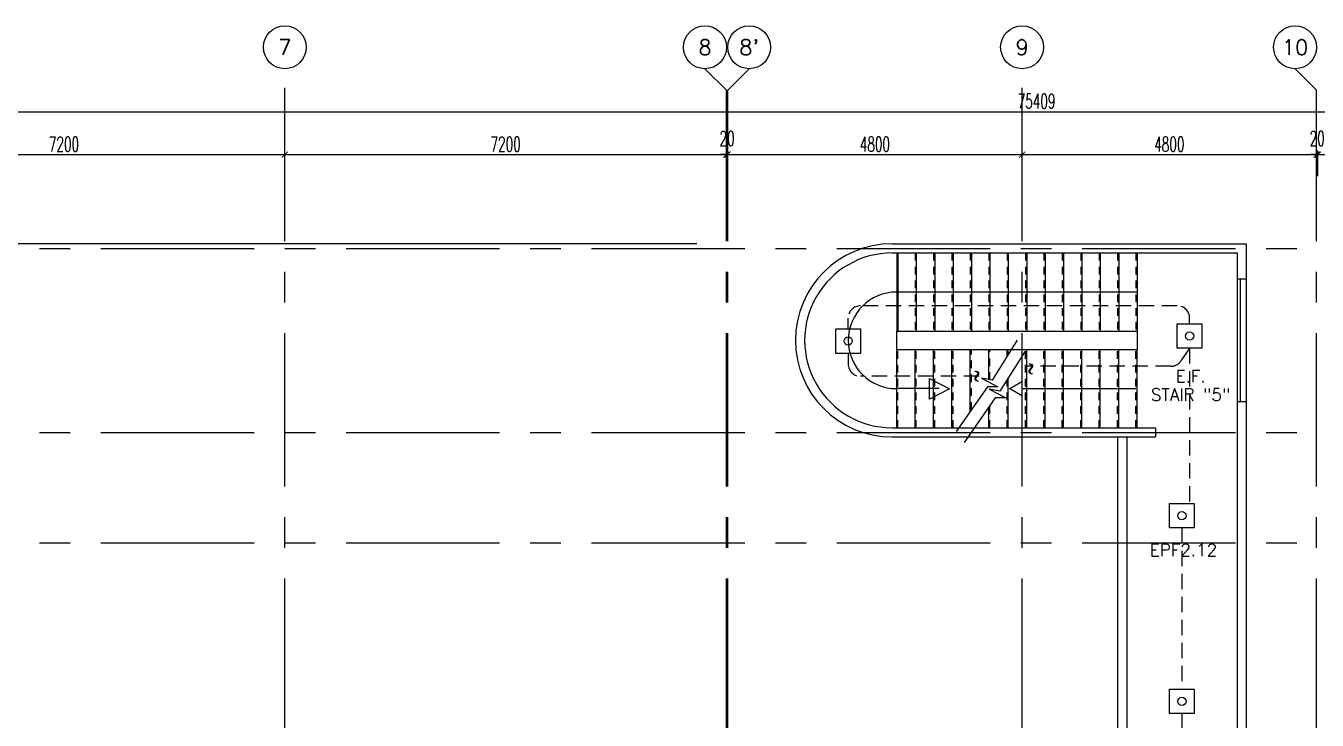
# Model space of a CAD drawing. Extents: x -0.3 to 91.9, y -1.1 to 78.4.
# Drawn here: x 31.13 to 52.18, y 67.08 to 78.4 of the extents above; entities that cross this region are included whole.
import ezdxf
from ezdxf.enums import TextEntityAlignment as Align

# ---------------------------------------------------------------- set-up
doc = ezdxf.new("R2010")
doc.units = 0
doc.header["$MEASUREMENT"] = 0
doc.header["$PDMODE"] = 34
for name, pattern in [('CENTERX2', [4, 2.5, -0.5, 0.5, -0.5]), ('HIDDEN', [0.375, 0.25, -0.125]), ('HIDDEN2', [0.1875, 0.125, -0.0625])]:
    doc.linetypes.add(name, pattern=pattern)
doc.layers.get('0').update_dxf_attribs({"linetype": 'CONTINUOUS'})
doc.layers.get('DEFPOINTS').update_dxf_attribs({"linetype": 'CONTINUOUS'})
for name, color, linetype in [('AX-CR', 11, 'CONTINUOUS'), ('AX-DIM', 11, 'CONTINUOUS'), ('AX-TXT', 2, 'CONTINUOUS'), ('AXES', 11, 'CENTERX2'), ('E-HLINE', 4, 'HIDDEN'), ('E-LITE', 4, 'CONTINUOUS'), ('E-TEXT', 4, 'CONTINUOUS'), ('RM-NAME', 11, 'CONTINUOUS'), ('ROOF', 7, 'CONTINUOUS'), ('STR', 7, 'CONTINUOUS'), ('WALL', 11, 'CONTINUOUS'), ('WIN', 7, 'CONTINUOUS')]:
    doc.layers.add(name, color=color, linetype=linetype)
doc.styles.add('ROMANS', font='ROMANS.shx', dxfattribs={"width": 0.6})
doc.dimstyles.new('STANDARD in', dxfattribs={"dimtxt": 0.24, "dimasz": 0.1, "dimexe": 0.07, "dimexo": 0.05, "dimgap": 0.05, "dimtad": 1, "dimdec": 0, "dimlfac": 1000, "dimzin": 0, "dimdsep": 46, "dimtxsty": 'ROMANS', "dimblk": 'ARCHTICK', "dimcen": 0.05, "dimdle": 0.05, "dimclrd": 7, "dimclre": 7, "dimclrt": 2, "dimadec": 0, "dimazin": 0, "dimtfac": 1, "dimtdec": 0, "dimtmove": 2, "dimatfit": 3, "dimldrblk": 'ARCHTICK', "dimfxl": 0, "dimtolj": 1, "dimtzin": 0, "dimarcsym": 0})

# ---------------------------------------------------------------- blocks, each defined once
blk = doc.blocks.new('_ARCHTICK')
at = {"color": 0, "linetype": 'ByBlock', "const_width": 0.15}
blk.add_lwpolyline([(-0.5, -0.5), (0.5, 0.5)], dxfattribs=at)
blk = doc.blocks.new('*D185')
at = {"layer": 'AX-DIM', "color": 7, "lineweight": -2, "ltscale": 0.3}
for p, q in [((9.9, 76.648), (9.9, 77.068)), ((85.309, 71.455), (85.309, 77.068)), ((9.85, 76.998), (85.359, 76.998))]:
    blk.add_line(p, q, dxfattribs=at)
at = {"layer": 'DEFPOINTS', "color": 0, "ltscale": 0.3}
for p in [(85.309, 76.998), (9.9, 76.598), (85.309, 71.405)]:
    blk.add_point(p, dxfattribs=at)
at = {"layer": 'AX-DIM', "color": 7, "lineweight": -2, "ltscale": 0.3, "xscale": 0.1, "yscale": 0.1, "zscale": 0.1, "rotation": 180}
blk.add_blockref('_ARCHTICK', (9.9, 76.998), dxfattribs=at)
at = {"layer": 'AX-DIM', "color": 7, "lineweight": -2, "ltscale": 0.3, "xscale": 0.1, "yscale": 0.1, "zscale": 0.1}
blk.add_blockref('_ARCHTICK', (85.309, 76.998), dxfattribs=at)
at = {"layer": 'AX-DIM', "color": 2, "ltscale": 0.3, "insert": (47.605, 77.168), "char_height": 0.24, "attachment_point": 5, "style": 'ROMANS'}
blk.add_mtext('\\A1;75409', dxfattribs=at)
blk = doc.blocks.new('AXU')
at = {"layer": 'AX-CR'}
blk.add_circle((0, 350), 350, dxfattribs=at)
at = {"layer": 'AX-TXT', "style": 'ROMANS'}
blk.add_attdef('AX', text='', height=250, dxfattribs=at).set_placement((0, 350), align=Align.MIDDLE)
blk = doc.blocks.new('*D150')
at = {"layer": 'AX-DIM', "color": 7, "lineweight": -2, "ltscale": 0.3}
for p, q in [((28.1, 76.298), (35.4, 76.298)), ((28.15, 75.948), (28.15, 76.368)), ((35.35, 75.948), (35.35, 76.368))]:
    blk.add_line(p, q, dxfattribs=at)
at = {"layer": 'DEFPOINTS', "color": 0, "ltscale": 0.3}
for p in [(35.35, 76.298), (28.15, 75.898), (35.35, 75.898)]:
    blk.add_point(p, dxfattribs=at)
at = {"layer": 'AX-DIM', "color": 7, "lineweight": -2, "ltscale": 0.3, "xscale": 0.1, "yscale": 0.1, "zscale": 0.1, "rotation": 180}
blk.add_blockref('_ARCHTICK', (28.15, 76.298), dxfattribs=at)
at = {"layer": 'AX-DIM', "color": 7, "lineweight": -2, "ltscale": 0.3, "xscale": 0.1, "yscale": 0.1, "zscale": 0.1}
blk.add_blockref('_ARCHTICK', (35.35, 76.298), dxfattribs=at)
at = {"layer": 'AX-DIM', "color": 2, "ltscale": 0.3, "insert": (31.75, 76.468), "char_height": 0.24, "attachment_point": 5, "style": 'ROMANS'}
blk.add_mtext('\\A1;7200', dxfattribs=at)
blk = doc.blocks.new('*D151')
at = {"layer": 'AX-DIM', "color": 7, "lineweight": -2, "ltscale": 0.3}
for p, q in [((35.3, 76.298), (42.6, 76.298)), ((35.35, 75.948), (35.35, 76.368)), ((42.55, 75.948), (42.55, 76.368))]:
    blk.add_line(p, q, dxfattribs=at)
at = {"layer": 'DEFPOINTS', "color": 0, "ltscale": 0.3}
for p in [(42.55, 76.298), (35.35, 75.898), (42.55, 75.898)]:
    blk.add_point(p, dxfattribs=at)
at = {"layer": 'AX-DIM', "color": 7, "lineweight": -2, "ltscale": 0.3, "xscale": 0.1, "yscale": 0.1, "zscale": 0.1, "rotation": 180}
blk.add_blockref('_ARCHTICK', (35.35, 76.298), dxfattribs=at)
at = {"layer": 'AX-DIM', "color": 7, "lineweight": -2, "ltscale": 0.3, "xscale": 0.1, "yscale": 0.1, "zscale": 0.1}
blk.add_blockref('_ARCHTICK', (42.55, 76.298), dxfattribs=at)
at = {"layer": 'AX-DIM', "color": 2, "ltscale": 0.3, "insert": (38.95, 76.468), "char_height": 0.24, "attachment_point": 5, "style": 'ROMANS'}
blk.add_mtext('\\A1;7200', dxfattribs=at)
blk = doc.blocks.new('*D152')
at = {"layer": 'AX-DIM', "color": 7, "lineweight": -2, "ltscale": 0.3}
for p, q in [((42.55, 76.298), (42.45, 76.298)), ((42.55, 75.948), (42.55, 76.368)), ((42.55, 76.298), (42.57, 76.298)), ((42.57, 75.948), (42.57, 76.368)), ((42.57, 76.298), (42.67, 76.298))]:
    blk.add_line(p, q, dxfattribs=at)
at = {"layer": 'DEFPOINTS', "color": 0, "ltscale": 0.3}
for p in [(42.57, 76.298), (42.55, 75.898), (42.57, 75.898)]:
    blk.add_point(p, dxfattribs=at)
at = {"layer": 'AX-DIM', "color": 7, "lineweight": -2, "ltscale": 0.3, "xscale": 0.1, "yscale": 0.1, "zscale": 0.1}
blk.add_blockref('_ARCHTICK', (42.55, 76.298), dxfattribs=at)
at = {"layer": 'AX-DIM', "color": 7, "lineweight": -2, "ltscale": 0.3, "xscale": 0.1, "yscale": 0.1, "zscale": 0.1, "rotation": 180}
blk.add_blockref('_ARCHTICK', (42.57, 76.298), dxfattribs=at)
at = {"layer": 'AX-DIM', "color": 2, "ltscale": 0.3, "insert": (42.56, 76.563), "char_height": 0.24, "attachment_point": 5, "style": 'ROMANS'}
blk.add_mtext('\\A1;20', dxfattribs=at)
blk = doc.blocks.new('*D153')
at = {"layer": 'AX-DIM', "color": 7, "lineweight": -2, "ltscale": 0.3}
for p, q in [((42.52, 76.298), (47.42, 76.298)), ((42.57, 75.948), (42.57, 76.368)), ((47.37, 75.948), (47.37, 76.368))]:
    blk.add_line(p, q, dxfattribs=at)
at = {"layer": 'DEFPOINTS', "color": 0, "ltscale": 0.3}
for p in [(47.37, 76.298), (42.57, 75.898), (47.37, 75.898)]:
    blk.add_point(p, dxfattribs=at)
at = {"layer": 'AX-DIM', "color": 7, "lineweight": -2, "ltscale": 0.3, "xscale": 0.1, "yscale": 0.1, "zscale": 0.1, "rotation": 180}
blk.add_blockref('_ARCHTICK', (42.57, 76.298), dxfattribs=at)
at = {"layer": 'AX-DIM', "color": 7, "lineweight": -2, "ltscale": 0.3, "xscale": 0.1, "yscale": 0.1, "zscale": 0.1}
blk.add_blockref('_ARCHTICK', (47.37, 76.298), dxfattribs=at)
at = {"layer": 'AX-DIM', "color": 2, "ltscale": 0.3, "insert": (44.97, 76.468), "char_height": 0.24, "attachment_point": 5, "style": 'ROMANS'}
blk.add_mtext('\\A1;4800', dxfattribs=at)
blk = doc.blocks.new('*D154')
at = {"layer": 'AX-DIM', "color": 7, "lineweight": -2, "ltscale": 0.3}
for p, q in [((47.32, 76.298), (52.22, 76.298)), ((47.37, 75.948), (47.37, 76.368)), ((52.17, 75.948), (52.17, 76.368))]:
    blk.add_line(p, q, dxfattribs=at)
at = {"layer": 'DEFPOINTS', "color": 0, "ltscale": 0.3}
for p in [(52.17, 76.298), (47.37, 75.898), (52.17, 75.898)]:
    blk.add_point(p, dxfattribs=at)
at = {"layer": 'AX-DIM', "color": 7, "lineweight": -2, "ltscale": 0.3, "xscale": 0.1, "yscale": 0.1, "zscale": 0.1, "rotation": 180}
blk.add_blockref('_ARCHTICK', (47.37, 76.298), dxfattribs=at)
at = {"layer": 'AX-DIM', "color": 7, "lineweight": -2, "ltscale": 0.3, "xscale": 0.1, "yscale": 0.1, "zscale": 0.1}
blk.add_blockref('_ARCHTICK', (52.17, 76.298), dxfattribs=at)
at = {"layer": 'AX-DIM', "color": 2, "ltscale": 0.3, "insert": (49.77, 76.468), "char_height": 0.24, "attachment_point": 5, "style": 'ROMANS'}
blk.add_mtext('\\A1;4800', dxfattribs=at)
blk = doc.blocks.new('*D155')
at = {"layer": 'AX-DIM', "color": 7, "lineweight": -2, "ltscale": 0.3}
for p, q in [((52.17, 76.298), (52.07, 76.298)), ((52.17, 75.948), (52.17, 76.368)), ((52.17, 76.298), (52.19, 76.298)), ((52.19, 75.948), (52.19, 76.368)), ((52.19, 76.298), (52.29, 76.298))]:
    blk.add_line(p, q, dxfattribs=at)
at = {"layer": 'DEFPOINTS', "color": 0, "ltscale": 0.3}
for p in [(52.19, 76.298), (52.17, 75.898), (52.19, 75.898)]:
    blk.add_point(p, dxfattribs=at)
at = {"layer": 'AX-DIM', "color": 7, "lineweight": -2, "ltscale": 0.3, "xscale": 0.1, "yscale": 0.1, "zscale": 0.1}
blk.add_blockref('_ARCHTICK', (52.17, 76.298), dxfattribs=at)
at = {"layer": 'AX-DIM', "color": 7, "lineweight": -2, "ltscale": 0.3, "xscale": 0.1, "yscale": 0.1, "zscale": 0.1, "rotation": 180}
blk.add_blockref('_ARCHTICK', (52.19, 76.298), dxfattribs=at)
at = {"layer": 'AX-DIM', "color": 2, "ltscale": 0.3, "insert": (52.18, 76.563), "char_height": 0.24, "attachment_point": 5, "style": 'ROMANS'}
blk.add_mtext('\\A1;20', dxfattribs=at)
blk = doc.blocks.new('*D156')
at = {"layer": 'AX-DIM', "color": 7, "lineweight": -2, "ltscale": 0.3}
for p, q in [((52.14, 76.298), (59.44, 76.298)), ((52.19, 75.948), (52.19, 76.368)), ((59.39, 75.948), (59.39, 76.368))]:
    blk.add_line(p, q, dxfattribs=at)
at = {"layer": 'DEFPOINTS', "color": 0, "ltscale": 0.3}
for p in [(59.39, 76.298), (52.19, 75.898), (59.39, 75.898)]:
    blk.add_point(p, dxfattribs=at)
at = {"layer": 'AX-DIM', "color": 7, "lineweight": -2, "ltscale": 0.3, "xscale": 0.1, "yscale": 0.1, "zscale": 0.1, "rotation": 180}
blk.add_blockref('_ARCHTICK', (52.19, 76.298), dxfattribs=at)
at = {"layer": 'AX-DIM', "color": 7, "lineweight": -2, "ltscale": 0.3, "xscale": 0.1, "yscale": 0.1, "zscale": 0.1}
blk.add_blockref('_ARCHTICK', (59.39, 76.298), dxfattribs=at)
at = {"layer": 'AX-DIM', "color": 2, "ltscale": 0.3, "insert": (55.79, 76.468), "char_height": 0.24, "attachment_point": 5, "style": 'ROMANS'}
blk.add_mtext('\\A1;7200', dxfattribs=at)
blk = doc.blocks.new('*D181')
at = {"layer": 'AX-DIM', "color": 7, "lineweight": -2, "ltscale": 0.3}
for p, q in [((42.065, 74.845), (1.613, 74.845)), ((1.683, 64.77), (1.683, 74.895)), ((2.333, 64.82), (1.613, 64.82))]:
    blk.add_line(p, q, dxfattribs=at)
at = {"layer": 'DEFPOINTS', "color": 0, "ltscale": 0.3}
for p in [(1.683, 74.845), (42.115, 74.845), (2.383, 64.82)]:
    blk.add_point(p, dxfattribs=at)
at = {"layer": 'AX-DIM', "color": 7, "lineweight": -2, "ltscale": 0.3, "xscale": 0.1, "yscale": 0.1, "zscale": 0.1}
for p, rotation in [((1.683, 74.845), 90), ((1.683, 64.82), 270)]:
    blk.add_blockref('_ARCHTICK', p, dxfattribs=dict(at, rotation=rotation))
at = {"layer": 'AX-DIM', "color": 2, "ltscale": 0.3, "insert": (1.513, 69.832), "char_height": 0.24, "attachment_point": 5, "rotation": 90, "style": 'ROMANS'}
blk.add_mtext('\\A1;10025', dxfattribs=at)

msp = doc.modelspace()

# ---------------------------------------------------------------- linework, layer by layer
for p, q in [((47.2907, 73.274), (46.8816, 72.6187)), ((47.4175, 73.0957), (47.0084, 72.4405)), ((46.8816, 72.6187), (46.7062, 72.6538)), ((46.7062, 72.6538), (46.9751, 72.5134)), ((46.8048, 72.5134), (46.2971, 71.7821)), ((46.9751, 72.5134), (46.8048, 72.5134)), ((47.0084, 72.4405), (46.833, 72.4756)), ((46.833, 72.4756), (47.1019, 72.3352)), ((46.9316, 72.3352), (46.4238, 71.6038)), ((47.1019, 72.3352), (46.9316, 72.3352))]:
    msp.add_line(p, q)
at = {"layer": 'AXES'}
for p, q in [((35.35, -1.1143), (35.35, 77.6984)), ((42.55, 77.3484), (42.2, 77.6984)), ((42.57, 77.3484), (42.92, 77.6984)), ((47.37, -1.1143), (47.37, 77.6984)), ((52.17, 77.3484), (51.82, 77.6984)), ((42.55, -1.1143), (42.55, 77.3484)), ((42.57, -1.1143), (42.57, 77.3484)), ((52.17, -1.1143), (52.17, 77.3484)), ((0.35, 74.77), (68.39, 74.77)), ((0.35, 71.77), (68.39, 71.77)), ((0.35, 69.97), (68.39, 69.97))]:
    msp.add_line(p, q, dxfattribs=at)
at = {"layer": 'E-HLINE', "color": 4}
for p, q in [((49.9, 73.8333), (44.7349, 73.8333)), ((44.5349, 73.4584), (44.5349, 73.6333)), ((50.1, 73.5401), (50.1, 73.6333)), ((44.5349, 73.0584), (44.5349, 72.8836)), ((50.1, 73.1401), (49.9595, 72.9342)), ((50.1, 73.1401), (50.1, 70.6114)), ((49.7943, 72.8469), (47.4448, 72.8469)), ((46.672, 72.6836), (44.7349, 72.6836)), ((49.975, 70.2114), (49.975, 67.5844)), ((49.975, 67.1844), (49.975, 64.5575))]:
    msp.add_line(p, q, dxfattribs=at)
for centre, start, end in [((44.7349, 73.6333), 90, 180), ((49.9, 73.6333), 0, 90), ((44.7349, 72.8836), 180, 270), ((49.7943, 73.0469), 270, 325.69865)]:
    msp.add_arc(centre, 0.2, start, end, dxfattribs=at)
at = {"layer": 'E-LITE'}
for points in [[(49.9, 73.5401), (50.3, 73.5401), (50.3, 73.1401), (49.9, 73.1401)], [(44.3349, 73.4584), (44.7349, 73.4584), (44.7349, 73.0584), (44.3349, 73.0584)], [(46.1836, 72.4799), (46.1836, 72.4799), (45.8623, 72.3098), (45.8623, 72.65)], [(49.775, 70.6114), (50.175, 70.6114), (50.175, 70.2114), (49.775, 70.2114)], [(49.775, 67.5844), (50.175, 67.5844), (50.175, 67.1844), (49.775, 67.1844)]]:
    msp.add_lwpolyline(points, close=True, dxfattribs=at)
for centre in [(44.5349, 73.2584), (50.1, 73.3401), (49.975, 70.4114), (49.975, 67.3844)]:
    msp.add_circle(centre, 0.0667, dxfattribs=at)
at = {"layer": 'ROOF'}
for p, q in [((50.875, 72.27), (50.875, 57.02)), ((48.925, 71.695), (48.925, 57.02)), ((49.075, 71.695), (49.075, 57.02)), ((51.025, 71.695), (51.025, 57.02))]:
    msp.add_line(p, q, dxfattribs=at)
at = {"layer": 'STR', "linetype": 'HIDDEN2'}
for p, q in [((45.3248, 74.695), (45.3248, 73.42)), ((45.3448, 74.695), (45.3448, 73.42)), ((45.6248, 74.695), (45.6248, 73.42)), ((45.9248, 74.695), (45.9248, 73.42)), ((46.2248, 74.695), (46.2248, 73.42)), ((46.5248, 74.695), (46.5248, 73.42)), ((46.8248, 74.695), (46.8248, 73.42)), ((47.1248, 74.695), (47.1248, 73.42)), ((47.4248, 74.695), (47.4248, 73.42)), ((47.7248, 74.695), (47.7248, 73.42)), ((48.0248, 74.695), (48.0248, 73.42)), ((48.3248, 74.695), (48.3248, 73.42)), ((48.6248, 74.695), (48.6248, 73.42)), ((48.9248, 74.695), (48.9248, 73.42)), ((49.2248, 74.695), (49.2248, 73.42)), ((45.3448, 71.845), (45.3448, 73.12)), ((45.6448, 71.845), (45.6448, 73.12)), ((45.9448, 71.845), (45.9448, 73.12)), ((46.2448, 71.845), (46.2448, 73.12)), ((46.5448, 72.1389), (46.5448, 73.12)), ((46.8448, 72.6261), (46.8448, 73.12)), ((47.1248, 73.0082), (47.1248, 73.12)), ((47.1448, 73.0403), (47.1448, 73.12)), ((47.4248, 71.845), (47.4248, 73.12)), ((47.7248, 71.845), (47.7248, 73.12)), ((48.0248, 71.845), (48.0248, 73.12)), ((48.3248, 71.845), (48.3248, 73.12)), ((48.6248, 71.845), (48.6248, 73.12)), ((48.9248, 71.845), (48.9248, 73.12)), ((49.2248, 71.845), (49.2248, 73.12)), ((47.1248, 71.845), (47.1248, 72.6269)), ((46.8448, 71.845), (46.8448, 72.2102))]:
    msp.add_line(p, q, dxfattribs=at)
at = {"layer": 'STR'}
for p, q in [((45.3248, 74.695), (45.3248, 73.42)), ((45.3448, 74.695), (45.3448, 73.42)), ((45.6448, 74.695), (45.6448, 73.42)), ((45.9448, 74.695), (45.9448, 73.42)), ((46.2448, 74.695), (46.2448, 73.42)), ((46.5448, 74.695), (46.5448, 73.42)), ((46.8448, 74.695), (46.8448, 73.42)), ((47.1448, 74.695), (47.1448, 73.42)), ((47.4448, 74.695), (47.4448, 73.42)), ((47.7448, 74.695), (47.7448, 73.42)), ((48.0448, 74.695), (48.0448, 73.42)), ((48.3448, 74.695), (48.3448, 73.42)), ((48.6448, 74.695), (48.6448, 73.42)), ((48.9448, 74.695), (48.9448, 73.42)), ((49.2448, 74.695), (49.2448, 73.42)), ((49.2448, 74.0575), (45.3224, 74.0575)), ((45.3248, 71.845), (45.3248, 73.12)), ((45.6248, 71.845), (45.6248, 73.12)), ((45.9248, 71.845), (45.9248, 73.12)), ((46.2248, 71.845), (46.2248, 73.12)), ((46.5248, 72.1101), (46.5248, 73.12)), ((46.8248, 72.6301), (46.8248, 73.12)), ((47.1248, 73.0082), (47.1248, 73.12)), ((47.1448, 73.0403), (47.1448, 73.12)), ((47.4448, 71.845), (47.4448, 73.12)), ((47.7448, 71.845), (47.7448, 73.12)), ((48.0448, 71.845), (48.0448, 73.12)), ((48.3448, 71.845), (48.3448, 73.12)), ((48.6448, 71.845), (48.6448, 73.12)), ((48.9448, 71.845), (48.9448, 73.12)), ((49.2448, 71.845), (49.2448, 73.12)), ((47.1448, 71.845), (47.1448, 72.659)), ((46.0179, 72.4825), (45.3224, 72.4825)), ((47.3699, 72.4825), (49.2248, 72.4825)), ((46.8248, 71.845), (46.8248, 72.1814))]:
    msp.add_line(p, q, dxfattribs=at)
at = {"layer": 'STR', "const_width": 0.0215}
msp.add_lwpolyline([(47.3699, 72.598), (47.3699, 72.367), (47.1699, 72.4825)], close=True, dxfattribs=at)
at = {"layer": 'STR'}
msp.add_arc((45.3224, 73.27), 0.7875, 90, 270, dxfattribs=at)
at = {"layer": 'WALL'}
for p, q in [((45.2495, 74.845), (51.025, 74.845)), ((51.025, 74.845), (51.025, 74.27)), ((45.2495, 74.695), (50.875, 74.695)), ((50.875, 74.695), (50.875, 74.27)), ((51.025, 74.27), (50.875, 74.27)), ((45.3248, 73.42), (49.2448, 73.42)), ((45.3248, 73.12), (45.3248, 73.42)), ((49.2448, 73.42), (49.2448, 73.12)), ((45.3248, 73.12), (49.2448, 73.12)), ((51.025, 72.27), (50.875, 72.27)), ((51.025, 72.27), (51.025, 71.695)), ((45.2495, 71.845), (49.5448, 71.845)), ((49.5448, 71.845), (49.5448, 71.695)), ((45.2495, 71.695), (49.5448, 71.695))]:
    msp.add_line(p, q, dxfattribs=at)
for radius, start in [(1.575, 90), (1.425, 89.99998)]:
    msp.add_arc((45.2495, 73.27), radius, start, 270, dxfattribs=at)
at = {"layer": 'WIN'}
for p, q in [((50.875, 74.27), (50.875, 72.27)), ((50.925, 74.27), (50.925, 72.27)), ((51.025, 74.27), (51.025, 72.27))]:
    msp.add_line(p, q, dxfattribs=at)

# ---------------------------------------------------------------- block references
at = {"layer": 'AXES', "xscale": 0.0009999999892897904, "yscale": 0.000999999996565748, "zscale": 0.001}
for p, values in [((35.35, 77.6984), {'AX': '7'}), ((42.2, 77.6984), {'AX': '8'}), ((42.92, 77.6984), {'AX': "8'"}), ((47.37, 77.6984), {'AX': '9'}), ((51.82, 77.6984), {'AX': '10'})]:
    msp.add_blockref('AXU', p, dxfattribs=at).add_auto_attribs(values)

# ---------------------------------------------------------------- texts
at = {"layer": 'E-TEXT', "color": 4, "style": 'ROMANS'}
for p in [(47.4227, 72.9113), (46.5435, 72.7925)]:
    msp.add_text('~', height=0.2, rotation=270, dxfattribs=at).set_placement(p)
msp.add_text('EPF2.12', height=0.2, dxfattribs=at).set_placement((49.4516, 69.7514))
at = {"layer": 'RM-NAME', "style": 'ROMANS'}
for s, p in [('E.F.', (50.117, 72.6857)), ('STAIR "5"', (50.117, 72.3857))]:
    msp.add_text(s, height=0.2, dxfattribs=at).set_placement(p, align=Align.MIDDLE)

# ---------------------------------------------------------------- dimensions: what is measured, and where the dimension line sits
at = {"layer": 'AX-DIM'}
for base, p1, p2, picture, middle in [((85.3092, 76.9984), (9.9, 76.5984), (85.3092, 71.4052), '*D185', (47.6046, 77.1684)), ((42.57, 76.2984), (42.55, 75.8984), (42.57, 75.8984), '*D152', (42.56, 76.5634)), ((52.19, 76.2984), (52.17, 75.8984), (52.19, 75.8984), '*D155', (52.18, 76.5634)), ((35.35, 76.2984), (28.15, 75.8984), (35.35, 75.8984), '*D150', (31.75, 76.4684)), ((42.55, 76.2984), (35.35, 75.8984), (42.55, 75.8984), '*D151', (38.95, 76.4684)), ((47.37, 76.2984), (42.57, 75.8984), (47.37, 75.8984), '*D153', (44.97, 76.4684)), ((52.17, 76.2984), (47.37, 75.8984), (52.17, 75.8984), '*D154', (49.77, 76.4684)), ((59.39, 76.2984), (52.19, 75.8984), (59.39, 75.8984), '*D156', (55.79, 76.4684))]:
    dim = msp.add_linear_dim(base=base, p1=p1, p2=p2, dimstyle='STANDARD in', dxfattribs=at)
    dim.commit()
    dim.dimension.update_dxf_attribs({"geometry": picture, "text_midpoint": middle})
dim = msp.add_linear_dim(base=(1.6833, 74.845), p1=(2.3833, 64.82), p2=(42.115, 74.845), angle=90, dimstyle='STANDARD in', dxfattribs=at)
dim.commit()
dim.dimension.update_dxf_attribs({"geometry": '*D181', "text_midpoint": (1.5133, 69.8325)})

doc.saveas('drawing.dxf')
